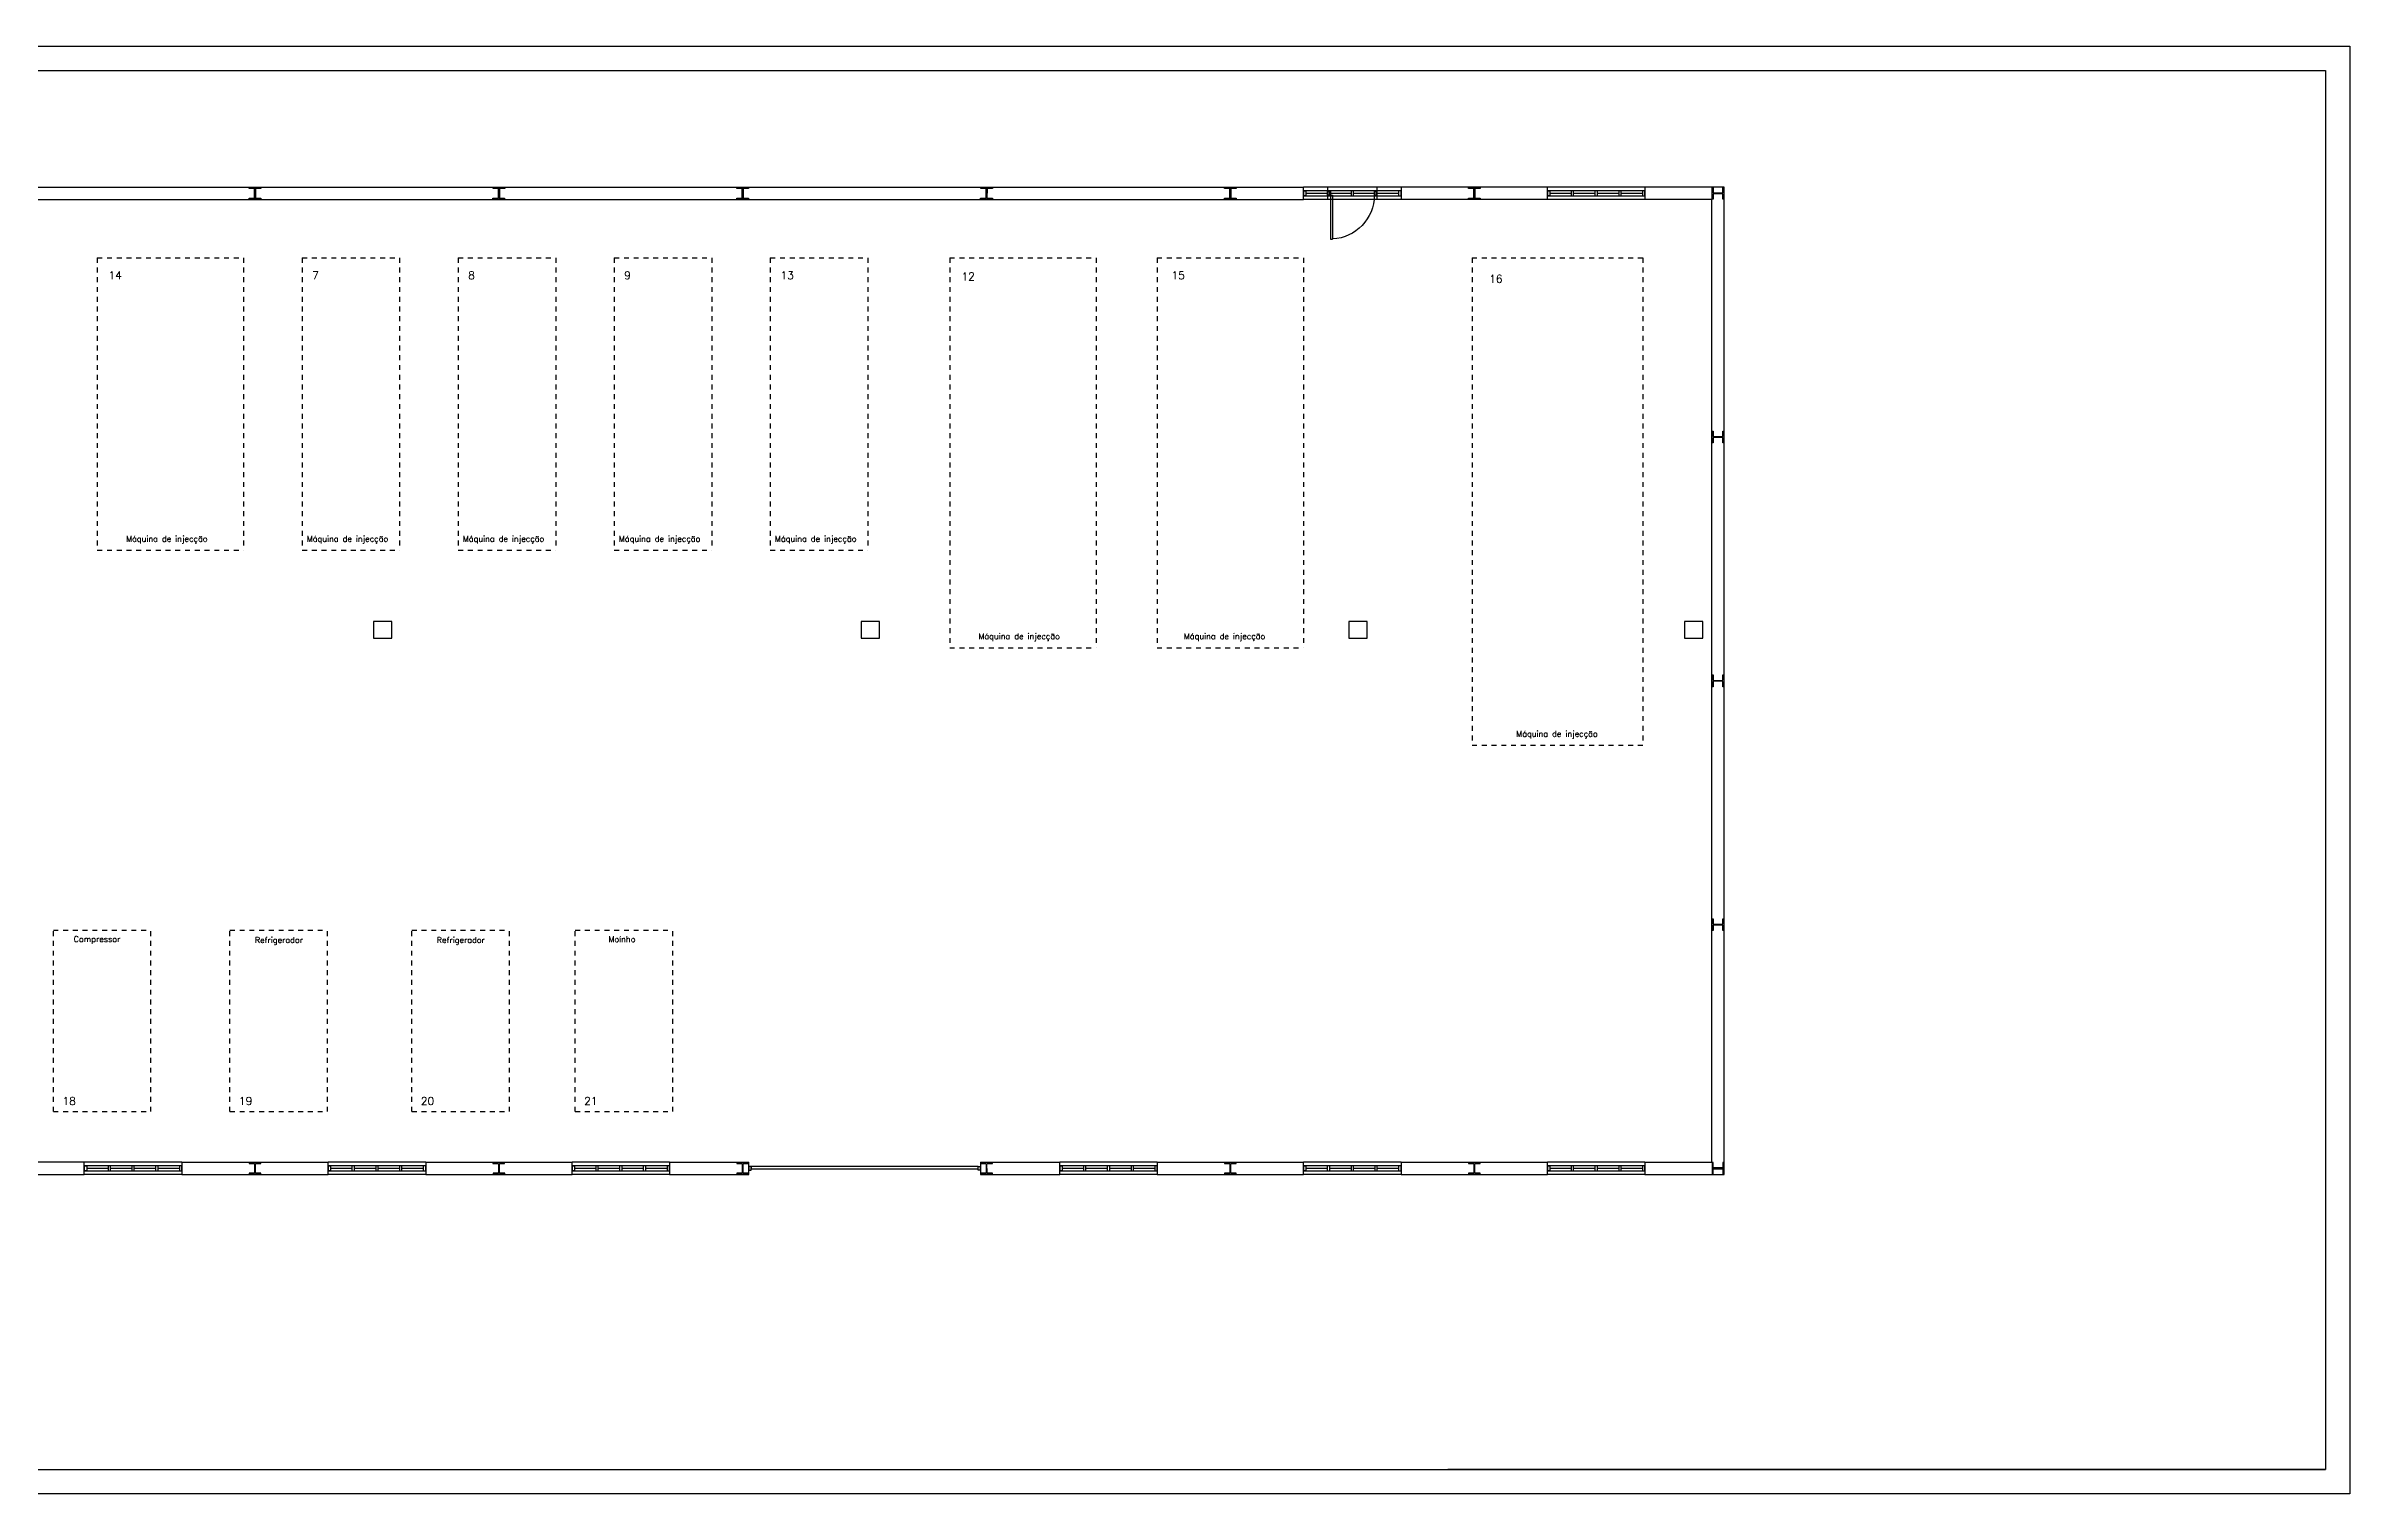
# Model space of a CAD drawing. Extents: x -3.6 to 91.9, y 0 to 29.7.
# Drawn here: x 44.68 to 91.92, y 0 to 29.7 of the extents above; entities that cross this region are included whole.
import ezdxf

# ---------------------------------------------------------------- set-up
doc = ezdxf.new("R2010")
doc.units = 0
doc.header["$LTSCALE"] = 0.4
doc.header["$MEASUREMENT"] = 0
doc.linetypes.add('HIDDEN', pattern=[0.375, 0.25, -0.125])
doc.layers.get('0').update_dxf_attribs({"linetype": 'CONTINUOUS'})
doc.layers.add('PLANTA', color=9, linetype='CONTINUOUS')
doc.layers.add('TEXTOS', color=9, linetype='CONTINUOUS')
doc.styles.add('ROMANS8', font='romans8', dxfattribs={"height": 0.2})
doc.styles.get("Standard").update_dxf_attribs({"font": 'ITALICC', "height": 250})

# ---------------------------------------------------------------- blocks, each defined once
blk = doc.blocks.new('AUW01D3S')
at = {"color": 0}
for p, q in [((0, 0.5), (1, 0.5)), ((0, -0.5), (1, -0.5))]:
    blk.add_line(p, q, dxfattribs=at)
blk = doc.blocks.new('AUD18D1S')
at = {"color": 0}
for p, q in [((0, -0.5), (0, 0.5)), ((1, 0.5), (1, -0.5))]:
    blk.add_line(p, q, dxfattribs=at)
blk = doc.blocks.new('AUD19D1S')
at = {"color": 0}
for p, q in [((0, 0), (0, 0)), ((1, 0), (1, 0))]:
    blk.add_line(p, q, dxfattribs=at)
blk = doc.blocks.new('AUD37D1S')
at = {"color": 0, "linetype": 'ByBlock'}
for p, q in [((0, 0.5), (0, -0.5)), ((1, 0.5), (0, 0.5)), ((1, -0.5), (1, 0.5)), ((0, -0.5), (1, -0.5))]:
    blk.add_line(p, q, dxfattribs=at)
at = {"color": 0, "linetype": 'ByBlock', "flags": 3}
for p in [(1, 0.5), (1, 0), (1, -0.5)]:
    blk.add_attdef('JAMBPT', p, '', height=0.1, rotation=45, dxfattribs=at)
for p in [(1, 0.5), (1, 0)]:
    blk.add_attdef('JAMBPT', p, '', height=0.1, dxfattribs=at)
blk = doc.blocks.new('AUD40D1S')
at = {"color": 0, "linetype": 'ByBlock'}
for p, q in [((-0.5, 0.5), (-0.5, -0.5)), ((0.5, 0.5), (-0.5, 0.5)), ((0.5, -0.5), (0.5, 0.5)), ((-0.5, -0.5), (0.5, -0.5))]:
    blk.add_line(p, q, dxfattribs=at)
blk = doc.blocks.new('AUW01D1S')
at = {"color": 0}
blk.add_line((-0.5, 0), (0.5, 0), dxfattribs=at)
blk = doc.blocks.new('AUD41D1S')
at = {"color": 0, "linetype": 'ByBlock'}
for p, q in [((-0.5, 0.5), (-0.5, -0.5)), ((0.5, -0.5), (0.5, 0.5))]:
    blk.add_line(p, q, dxfattribs=at)
blk = doc.blocks.new('AUD10D1S')
at = {"color": 0}
for p, q in [((0, 0), (0, -1)), ((1, 0), (0, 0)), ((1, -1), (1, 0)), ((0, -1), (1, -1))]:
    blk.add_line(p, q, dxfattribs=at)
blk = doc.blocks.new('AUD29D1S')
at = {"color": 0}
for p, q in [((-0.499999, 0.999997), (-0.451388, 0.999997)), ((-0.499999, 0), (-0.499999, 0.999997)), ((-0.451388, 0), (-0.451388, 0.999997)), ((-0.499999, 0), (-0.451388, 0))]:
    blk.add_line(p, q, dxfattribs=at)
blk.add_arc((-0.499999, 0), 0.999997, 0, 87.21369, dxfattribs=at)

msp = doc.modelspace()

# ---------------------------------------------------------------- linework, layer by layer
at = {"color": 5}
for p, q in [((-3.584, 29.7), (91.923, 29.7)), ((91.923, 29.7), (91.923, 0)), ((91.923, 0), (-3.584, 0))]:
    msp.add_line(p, q, dxfattribs=at)
at = {"color": 1}
for p, q in [((-1.084, 29.2), (91.423, 29.2)), ((91.423, 29.2), (91.423, 0.5)), ((91.423, 4.75), (91.423, 3.05)), ((91.423, 3.05), (91.423, 1.775)), ((91.423, 1.775), (91.423, 0.5)), ((-1.084, 0.5), (91.423, 0.5)), ((91.423, 0.5), (73.423, 0.5))]:
    msp.add_line(p, q, dxfattribs=at)
at = {"layer": 'PLANTA'}
for p, q in [((14.742, 26.804), (70.467, 26.804)), ((14.742, 26.554), (70.467, 26.554)), ((75.467, 26.804), (72.467, 26.804)), ((75.467, 26.554), (72.467, 26.554)), ((79.092, 26.804), (77.467, 26.804)), ((78.842, 26.554), (77.467, 26.554)), ((78.842, 6.804), (78.842, 26.554)), ((79.092, 6.554), (79.092, 26.804)), ((45.467, 6.804), (43.842, 6.804)), ((47.467, 6.804), (50.467, 6.804)), ((52.467, 6.804), (55.467, 6.804)), ((57.467, 6.804), (59.092, 6.804)), ((63.842, 6.804), (65.467, 6.804)), ((67.467, 6.804), (70.467, 6.804)), ((72.467, 6.804), (75.467, 6.804)), ((77.467, 6.804), (78.842, 6.804)), ((43.842, 6.554), (45.467, 6.554)), ((47.467, 6.554), (50.467, 6.554)), ((52.467, 6.554), (55.467, 6.554)), ((57.467, 6.554), (59.092, 6.554)), ((63.842, 6.554), (65.467, 6.554)), ((67.467, 6.554), (70.467, 6.554)), ((72.467, 6.554), (75.467, 6.554)), ((77.467, 6.554), (79.092, 6.554))]:
    msp.add_line(p, q, dxfattribs=at)
at = {"layer": 'PLANTA', "color": 8, "linetype": 'HIDDEN'}
for p, q in [((45.733, 25.356, 2.7), (48.733, 25.356, 2.7)), ((45.733, 25.356, 2.7), (45.733, 19.356, 2.7)), ((48.733, 25.356, 2.7), (48.733, 19.356, 2.7)), ((49.933, 25.356, 2.7), (49.933, 19.356, 2.7)), ((49.933, 25.356, 2.7), (51.933, 25.356, 2.7)), ((51.933, 25.356, 2.7), (51.933, 19.356, 2.7)), ((53.133, 25.356, 2.7), (55.133, 25.356, 2.7)), ((53.133, 25.356, 2.7), (53.133, 19.356, 2.7)), ((55.133, 25.356, 2.7), (55.133, 19.356, 2.7)), ((56.333, 25.356, 2.7), (56.333, 19.356, 2.7)), ((56.333, 25.356, 2.7), (58.333, 25.356, 2.7)), ((58.333, 25.356, 2.7), (58.333, 19.356, 2.7)), ((59.533, 25.356, 2.7), (61.533, 25.356, 2.7)), ((59.533, 25.356, 2.7), (59.533, 19.356, 2.7)), ((61.533, 25.356, 2.7), (61.533, 19.356, 2.7)), ((63.213, 25.356, 2.7), (66.213, 25.356, 2.7)), ((63.213, 25.356, 2.7), (63.213, 17.356, 2.7)), ((66.213, 25.356, 2.7), (66.213, 17.356, 2.7)), ((67.463, 25.356, 2.7), (67.463, 17.356, 2.7)), ((67.463, 25.356, 2.7), (70.463, 25.356, 2.7)), ((70.463, 25.356, 2.7), (70.463, 17.356, 2.7)), ((73.923, 25.356, 2.7), (77.423, 25.356, 2.7)), ((73.923, 25.356, 2.7), (73.923, 15.356, 2.7)), ((77.423, 25.356, 2.7), (77.423, 15.356, 2.7)), ((45.733, 19.356, 2.7), (48.733, 19.356, 2.7)), ((49.933, 19.356, 2.7), (51.933, 19.356, 2.7)), ((53.133, 19.356, 2.7), (55.133, 19.356, 2.7)), ((56.333, 19.356, 2.7), (58.333, 19.356, 2.7)), ((59.533, 19.356, 2.7), (61.533, 19.356, 2.7)), ((63.213, 17.356, 2.7), (66.213, 17.356, 2.7)), ((67.463, 17.356, 2.7), (70.463, 17.356, 2.7)), ((73.923, 15.356, 2.7), (77.423, 15.356, 2.7)), ((44.833, 7.843, 2.7), (44.833, 11.563, 2.7)), ((44.833, 11.563, 2.7), (46.833, 11.563, 2.7)), ((46.833, 7.843, 2.7), (46.833, 11.563, 2.7)), ((48.453, 11.563, 2.7), (50.453, 11.563, 2.7)), ((48.453, 7.843, 2.7), (48.453, 11.563, 2.7)), ((50.453, 7.843, 2.7), (50.453, 11.563, 2.7)), ((52.183, 11.563, 2.7), (54.183, 11.563, 2.7)), ((52.183, 7.843, 2.7), (52.183, 11.563, 2.7)), ((54.183, 7.843, 2.7), (54.183, 11.563, 2.7)), ((55.533, 7.843, 2.7), (55.533, 11.563, 2.7)), ((55.533, 11.563, 2.7), (57.533, 11.563, 2.7)), ((57.533, 7.843, 2.7), (57.533, 11.563, 2.7)), ((44.833, 7.843, 2.7), (46.833, 7.843, 2.7)), ((48.453, 7.843, 2.7), (50.453, 7.843, 2.7)), ((52.183, 7.843, 2.7), (54.183, 7.843, 2.7)), ((55.533, 7.843, 2.7), (57.533, 7.843, 2.7))]:
    msp.add_line(p, q, dxfattribs=at)
at = {"layer": 'PLANTA'}
for points in [[(49.087, 26.799), (49.087, 26.779), (48.987, 26.779, 0.414214), (48.977, 26.769), (48.977, 26.589, 0.414214), (48.987, 26.579), (49.087, 26.579), (49.087, 26.559), (48.847, 26.559), (48.847, 26.579), (48.947, 26.579, 0.414214), (48.957, 26.589), (48.957, 26.769, 0.414214), (48.947, 26.779), (48.847, 26.779), (48.847, 26.799)], [(54.088, 26.799), (54.087, 26.779), (53.987, 26.779, 0.414214), (53.977, 26.769), (53.977, 26.589, 0.414214), (53.986, 26.579), (54.086, 26.579), (54.086, 26.559), (53.846, 26.56), (53.846, 26.58), (53.946, 26.58, 0.414214), (53.957, 26.589), (53.957, 26.769, 0.414214), (53.947, 26.78), (53.847, 26.78), (53.848, 26.8)], [(59.087, 26.799), (59.087, 26.779), (58.987, 26.779, 0.414214), (58.977, 26.769), (58.977, 26.589, 0.414214), (58.987, 26.579), (59.087, 26.579), (59.087, 26.559), (58.847, 26.559), (58.847, 26.579), (58.947, 26.579, 0.414214), (58.957, 26.589), (58.957, 26.769, 0.414214), (58.947, 26.779), (58.847, 26.779), (58.847, 26.799)], [(64.088, 26.798), (64.088, 26.778), (63.988, 26.779, 0.414214), (63.978, 26.769), (63.976, 26.589, 0.414214), (63.986, 26.579), (64.086, 26.578), (64.086, 26.558), (63.846, 26.56), (63.846, 26.58), (63.946, 26.58, 0.414214), (63.956, 26.59), (63.958, 26.77, 0.414214), (63.948, 26.78), (63.848, 26.78), (63.848, 26.8)], [(69.087, 26.799), (69.087, 26.779), (68.987, 26.779, 0.414214), (68.977, 26.769), (68.977, 26.589, 0.414214), (68.987, 26.579), (69.087, 26.579), (69.087, 26.559), (68.847, 26.559), (68.847, 26.579), (68.947, 26.579, 0.414214), (68.957, 26.589), (68.957, 26.769, 0.414214), (68.947, 26.779), (68.847, 26.779), (68.847, 26.799)], [(74.087, 26.799), (74.087, 26.779), (73.987, 26.779, 0.414214), (73.977, 26.769), (73.977, 26.589, 0.414214), (73.987, 26.579), (74.087, 26.579), (74.087, 26.559), (73.847, 26.559), (73.847, 26.579), (73.947, 26.579, 0.414214), (73.957, 26.589), (73.957, 26.769, 0.414214), (73.947, 26.779), (73.847, 26.779), (73.847, 26.799)], [(79.087, 26.559), (79.067, 26.559), (79.067, 26.659, 0.414214), (79.057, 26.669), (78.877, 26.669, 0.414214), (78.867, 26.659), (78.867, 26.559), (78.847, 26.559), (78.847, 26.799), (78.867, 26.799), (78.867, 26.699, 0.414214), (78.877, 26.689), (79.057, 26.689, 0.414214), (79.067, 26.699), (79.067, 26.799), (79.087, 26.799)], [(79.087, 21.559), (79.067, 21.559), (79.067, 21.659, 0.414214), (79.057, 21.669), (78.877, 21.669, 0.414214), (78.867, 21.659), (78.867, 21.559), (78.847, 21.559), (78.847, 21.799), (78.867, 21.799), (78.867, 21.699, 0.414214), (78.877, 21.689), (79.057, 21.689, 0.414214), (79.067, 21.699), (79.067, 21.799), (79.087, 21.799)], [(79.087, 16.559), (79.067, 16.559), (79.067, 16.659, 0.414214), (79.057, 16.669), (78.877, 16.669, 0.414214), (78.867, 16.659), (78.867, 16.559), (78.847, 16.559), (78.847, 16.799), (78.867, 16.799), (78.867, 16.699, 0.414214), (78.877, 16.689), (79.057, 16.689, 0.414214), (79.067, 16.699), (79.067, 16.799), (79.087, 16.799)], [(79.087, 11.559), (79.067, 11.559), (79.067, 11.659, 0.414214), (79.057, 11.669), (78.877, 11.669, 0.414214), (78.867, 11.659), (78.867, 11.559), (78.847, 11.559), (78.847, 11.799), (78.867, 11.799), (78.867, 11.699, 0.414214), (78.877, 11.689), (79.057, 11.689, 0.414214), (79.067, 11.699), (79.067, 11.799), (79.087, 11.799)], [(49.087, 6.559), (49.087, 6.579), (48.987, 6.579, -0.414214), (48.977, 6.589), (48.977, 6.769, -0.414214), (48.987, 6.779), (49.087, 6.779), (49.087, 6.799), (48.847, 6.799), (48.847, 6.779), (48.947, 6.779, -0.414214), (48.957, 6.769), (48.957, 6.589, -0.414214), (48.947, 6.579), (48.847, 6.579), (48.847, 6.559)], [(54.088, 6.56), (54.087, 6.58), (53.987, 6.58, -0.414214), (53.977, 6.589), (53.977, 6.769, -0.414214), (53.986, 6.78), (54.086, 6.78), (54.086, 6.8), (53.846, 6.799), (53.846, 6.779), (53.946, 6.779, -0.414214), (53.957, 6.769), (53.957, 6.589, -0.414214), (53.947, 6.579), (53.847, 6.579), (53.848, 6.559)], [(59.087, 6.559), (59.087, 6.579), (58.987, 6.579, -0.414214), (58.977, 6.589), (58.977, 6.769, -0.414214), (58.987, 6.779), (59.087, 6.779), (59.087, 6.799), (58.847, 6.799), (58.847, 6.779), (58.947, 6.779, -0.414214), (58.957, 6.769), (58.957, 6.589, -0.414214), (58.947, 6.579), (58.847, 6.579), (58.847, 6.559)], [(64.088, 6.56), (64.088, 6.58), (63.988, 6.58, -0.414214), (63.978, 6.59), (63.976, 6.77, -0.414214), (63.986, 6.78), (64.086, 6.78), (64.086, 6.8), (63.846, 6.798), (63.846, 6.778), (63.946, 6.779, -0.414214), (63.956, 6.769), (63.958, 6.589, -0.414214), (63.948, 6.579), (63.848, 6.578), (63.848, 6.558)], [(69.087, 6.559), (69.087, 6.579), (68.987, 6.579, -0.414214), (68.977, 6.589), (68.977, 6.769, -0.414214), (68.987, 6.779), (69.087, 6.779), (69.087, 6.799), (68.847, 6.799), (68.847, 6.779), (68.947, 6.779, -0.414214), (68.957, 6.769), (68.957, 6.589, -0.414214), (68.947, 6.579), (68.847, 6.579), (68.847, 6.559)], [(74.087, 6.559), (74.087, 6.579), (73.987, 6.579, -0.414214), (73.977, 6.589), (73.977, 6.769, -0.414214), (73.987, 6.779), (74.087, 6.779), (74.087, 6.799), (73.847, 6.799), (73.847, 6.779), (73.947, 6.779, -0.414214), (73.957, 6.769), (73.957, 6.589, -0.414214), (73.947, 6.579), (73.847, 6.579), (73.847, 6.559)], [(79.087, 6.799), (79.067, 6.799), (79.067, 6.699, -0.414214), (79.057, 6.689), (78.877, 6.689, -0.414214), (78.867, 6.699), (78.867, 6.799), (78.847, 6.799), (78.847, 6.559), (78.867, 6.559), (78.867, 6.659, -0.414214), (78.877, 6.669), (79.057, 6.669, -0.414214), (79.067, 6.659), (79.067, 6.559), (79.087, 6.559)]]:
    msp.add_lwpolyline(points, format="xyb", close=True, dxfattribs=at)
at = {"layer": 'PLANTA', "elevation": 2.7}
for points in [[(51.398, 17.551), (51.771, 17.551), (51.771, 17.896), (51.398, 17.896)], [(61.398, 17.551), (61.771, 17.551), (61.771, 17.896), (61.398, 17.896)], [(71.398, 17.551), (71.771, 17.551), (71.771, 17.896), (71.398, 17.896)], [(78.28, 17.551), (78.653, 17.551), (78.653, 17.896), (78.28, 17.896)]]:
    msp.add_lwpolyline(points, close=True, dxfattribs=at)

# ---------------------------------------------------------------- block references
at = {"layer": 'PLANTA'}
for name, p, xscale, yscale, zscale, rotation in [('AUW01D3S', (72.467, 26.679), 2, 0.25, 4, 180), ('AUD37D1S', (70.467, 26.679), -0.05000000000000004, 0.1000000000000014, 0.9, 180), ('AUD40D1S', (71.467, 26.679), 2, 0.1000000000000014, 0.05, 180), ('AUD40D1S', (71.467, 26.679), 2, 0.1000000000000014, -0.05, 180), ('AUW01D1S', (70.736, 26.679), 0.4375, 0.001000000000001222, 0.9, 180), ('AUD37D1S', (71.004, 26.679), 0.05000000000000004, 0.1000000000000014, 0.9, 180), ('AUD37D1S', (70.967, 26.679), -0.05000000000000004, 0.07499999999999929, 2.05, 180), ('AUW01D1S', (71.223, 26.679), 0.4375, 0.001000000000001222, 0.9, 180), ('AUD29D1S', (71.467, 26.642), -0.9, 0.8999999999999986, 2.05, 180.0000000000002), ('AUD37D1S', (71.492, 26.679), 0.05000000000000004, 0.1000000000000014, 0.9, 180), ('AUW01D1S', (71.711, 26.679), 0.4375, 0.001000000000001222, 0.9, 180), ('AUD37D1S', (71.967, 26.679), 0.05000000000000004, 0.07499999999999929, 2.05, 180), ('AUD37D1S', (71.979, 26.679), 0.05000000000000004, 0.1000000000000014, 0.9, 180), ('AUW01D1S', (72.198, 26.679), 0.4375, 0.001000000000001222, 0.9, 180), ('AUD37D1S', (72.467, 26.679), 0.05000000000000004, 0.1000000000000014, 0.9, 180), ('AUW01D3S', (77.467, 26.679), 2, 0.25, 4, 180), ('AUD37D1S', (75.467, 26.679), -0.05000000000000004, 0.1000000000000014, 0.9, 180), ('AUD40D1S', (76.467, 26.679), 2, 0.1000000000000014, 0.05, 180), ('AUD40D1S', (76.467, 26.679), 2, 0.1000000000000014, -0.05, 180), ('AUW01D1S', (75.736, 26.679), 0.4375, 0.001000000000001222, 0.9, 180), ('AUD37D1S', (76.004, 26.679), 0.05000000000000004, 0.1000000000000014, 0.9, 180), ('AUW01D1S', (76.223, 26.679), 0.4375, 0.001000000000001222, 0.9, 180), ('AUD37D1S', (76.492, 26.679), 0.05000000000000004, 0.1000000000000014, 0.9, 180), ('AUW01D1S', (76.711, 26.679), 0.4375, 0.001000000000001222, 0.9, 180), ('AUD37D1S', (76.979, 26.679), 0.05000000000000004, 0.1000000000000014, 0.9, 180), ('AUW01D1S', (77.198, 26.679), 0.4375, 0.001000000000001222, 0.9, 180), ('AUD37D1S', (77.467, 26.679), 0.05000000000000004, 0.1000000000000014, 0.9, 180), ('AUW01D3S', (47.467, 6.679), 2, 0.2499999999999964, 4, 180), ('AUD37D1S', (45.467, 6.679), -0.05000000000000004, 0.1000000000000014, 0.9, 180), ('AUD40D1S', (46.467, 6.679), 2, 0.1000000000000014, 0.05, 180), ('AUD40D1S', (46.467, 6.679), 2, 0.1000000000000014, -0.05, 180), ('AUW01D1S', (45.736, 6.679), 0.4375, 0.001000000000001222, 0.9, 180), ('AUD37D1S', (46.004, 6.679), 0.05000000000000004, 0.1000000000000014, 0.9, 180), ('AUW01D1S', (46.223, 6.679), 0.4375, 0.001000000000001222, 0.9, 180), ('AUD37D1S', (46.492, 6.679), 0.05000000000000004, 0.1000000000000014, 0.9, 180), ('AUW01D1S', (46.711, 6.679), 0.4375, 0.001000000000001222, 0.9, 180), ('AUD37D1S', (46.979, 6.679), 0.05000000000000004, 0.1000000000000014, 0.9, 180), ('AUW01D1S', (47.198, 6.679), 0.4375, 0.001000000000001222, 0.9, 180), ('AUD37D1S', (47.467, 6.679), 0.05000000000000004, 0.1000000000000014, 0.9, 180), ('AUW01D3S', (52.467, 6.679), 2, 0.25, 4, 180), ('AUD37D1S', (50.467, 6.679), -0.05000000000000004, 0.1000000000000014, 0.9, 180), ('AUD40D1S', (51.467, 6.679), 2, 0.1000000000000014, 0.05, 180), ('AUD40D1S', (51.467, 6.679), 2, 0.1000000000000014, -0.05, 180), ('AUW01D1S', (50.736, 6.679), 0.4375, 0.001000000000001222, 0.9, 180), ('AUD37D1S', (51.004, 6.679), 0.05000000000000004, 0.1000000000000014, 0.9, 180), ('AUW01D1S', (51.223, 6.679), 0.4375, 0.001000000000001222, 0.9, 180), ('AUD37D1S', (51.492, 6.679), 0.05000000000000004, 0.1000000000000014, 0.9, 180), ('AUW01D1S', (51.711, 6.679), 0.4375, 0.001000000000001222, 0.9, 180), ('AUD37D1S', (51.979, 6.679), 0.05000000000000004, 0.1000000000000014, 0.9, 180), ('AUW01D1S', (52.198, 6.679), 0.4375, 0.001000000000001222, 0.9, 180), ('AUD37D1S', (52.467, 6.679), 0.05000000000000004, 0.1000000000000014, 0.9, 180), ('AUW01D3S', (57.467, 6.679), 2, 0.25, 4, 180), ('AUD37D1S', (55.467, 6.679), -0.05000000000000004, 0.1000000000000014, 0.9, 180), ('AUD40D1S', (56.467, 6.679), 2, 0.1000000000000014, 0.05, 180), ('AUD40D1S', (56.467, 6.679), 2, 0.1000000000000014, -0.05, 180), ('AUW01D1S', (55.736, 6.679), 0.4375, 0.001000000000001222, 0.9, 180), ('AUD37D1S', (56.004, 6.679), 0.05000000000000004, 0.1000000000000014, 0.9, 180), ('AUW01D1S', (56.223, 6.679), 0.4375, 0.001000000000001222, 0.9, 180), ('AUD37D1S', (56.492, 6.679), 0.05000000000000004, 0.1000000000000014, 0.9, 180), ('AUW01D1S', (56.711, 6.679), 0.4375, 0.001000000000001222, 0.9, 180), ('AUD37D1S', (56.979, 6.679), 0.05000000000000004, 0.1000000000000014, 0.9, 180), ('AUW01D1S', (57.198, 6.679), 0.4375, 0.001000000000001222, 0.9, 180), ('AUD37D1S', (57.467, 6.679), 0.05000000000000004, 0.1000000000000014, 0.9, 180), ('AUW01D3S', (67.467, 6.679), 2, 0.25, 4, 180), ('AUD37D1S', (65.467, 6.679), -0.05000000000000004, 0.1000000000000014, 0.9, 180), ('AUD40D1S', (66.467, 6.679), 2, 0.1000000000000014, 0.05, 180), ('AUD40D1S', (66.467, 6.679), 2, 0.1000000000000014, -0.05, 180), ('AUW01D1S', (65.736, 6.679), 0.4375, 0.001000000000001222, 0.9, 180), ('AUD37D1S', (66.004, 6.679), 0.05000000000000004, 0.1000000000000014, 0.9, 180), ('AUW01D1S', (66.223, 6.679), 0.4375, 0.001000000000001222, 0.9, 180), ('AUD37D1S', (66.492, 6.679), 0.05000000000000004, 0.1000000000000014, 0.9, 180), ('AUW01D1S', (66.711, 6.679), 0.4375, 0.001000000000001222, 0.9, 180), ('AUD37D1S', (66.979, 6.679), 0.05000000000000004, 0.1000000000000014, 0.9, 180), ('AUW01D1S', (67.198, 6.679), 0.4375, 0.001000000000001222, 0.9, 180), ('AUD37D1S', (67.467, 6.679), 0.05000000000000004, 0.1000000000000014, 0.9, 180), ('AUW01D3S', (72.467, 6.679), 2, 0.25, 4, 180), ('AUD37D1S', (70.467, 6.679), -0.05000000000000004, 0.1000000000000014, 0.9, 180), ('AUD40D1S', (71.467, 6.679), 2, 0.1000000000000014, 0.05, 180), ('AUD40D1S', (71.467, 6.679), 2, 0.1000000000000014, -0.05, 180), ('AUW01D1S', (70.736, 6.679), 0.4375, 0.001000000000001222, 0.9, 180), ('AUD37D1S', (71.004, 6.679), 0.05000000000000004, 0.1000000000000014, 0.9, 180), ('AUW01D1S', (71.223, 6.679), 0.4375, 0.001000000000001222, 0.9, 180), ('AUD37D1S', (71.492, 6.679), 0.05000000000000004, 0.1000000000000014, 0.9, 180), ('AUW01D1S', (71.711, 6.679), 0.4375, 0.001000000000001222, 0.9, 180), ('AUD37D1S', (71.979, 6.679), 0.05000000000000004, 0.1000000000000014, 0.9, 180), ('AUW01D1S', (72.198, 6.679), 0.4375, 0.001000000000001222, 0.9, 180), ('AUD37D1S', (72.467, 6.679), 0.05000000000000004, 0.1000000000000014, 0.9, 180), ('AUW01D3S', (77.467, 6.679), 2, 0.25, 4, 180), ('AUD37D1S', (75.467, 6.679), -0.05000000000000004, 0.1000000000000014, 0.9, 180), ('AUD40D1S', (76.467, 6.679), 2, 0.1000000000000014, 0.05, 180), ('AUD40D1S', (76.467, 6.679), 2, 0.1000000000000014, -0.05, 180), ('AUW01D1S', (75.736, 6.679), 0.4375, 0.001000000000001222, 0.9, 180), ('AUD37D1S', (76.004, 6.679), 0.05000000000000004, 0.1000000000000014, 0.9, 180), ('AUW01D1S', (76.223, 6.679), 0.4375, 0.001000000000001222, 0.9, 180), ('AUD37D1S', (76.492, 6.679), 0.05000000000000004, 0.1000000000000014, 0.9, 180), ('AUW01D1S', (76.711, 6.679), 0.4375, 0.001000000000001222, 0.9, 180), ('AUD37D1S', (76.979, 6.679), 0.05000000000000004, 0.1000000000000014, 0.9, 180), ('AUW01D1S', (77.198, 6.679), 0.4375, 0.001000000000001222, 0.9, 180), ('AUD37D1S', (77.467, 6.679), 0.05000000000000004, 0.1000000000000014, 0.9, 180)]:
    msp.add_blockref(name, p, dxfattribs=dict(at, xscale=xscale, yscale=yscale, zscale=zscale, rotation=rotation))
at = {"layer": 'PLANTA', "xscale": 2, "rotation": 180}
for name, p, yscale in [('AUD18D1S', (72.467, 26.679), 0.25), ('AUD19D1S', (72.467, 26.679), 0.25), ('AUD18D1S', (77.467, 26.679), 0.25), ('AUD19D1S', (77.467, 26.679), 0.25), ('AUD18D1S', (47.467, 6.679), 0.2499999999999964), ('AUD19D1S', (47.467, 6.679), 0.2499999999999964), ('AUD18D1S', (52.467, 6.679), 0.25), ('AUD19D1S', (52.467, 6.679), 0.25), ('AUD18D1S', (57.467, 6.679), 0.25), ('AUD19D1S', (57.467, 6.679), 0.25), ('AUD18D1S', (67.467, 6.679), 0.25), ('AUD19D1S', (67.467, 6.679), 0.25), ('AUD18D1S', (72.467, 6.679), 0.25), ('AUD19D1S', (72.467, 6.679), 0.25), ('AUD18D1S', (77.467, 6.679), 0.25), ('AUD19D1S', (77.467, 6.679), 0.25)]:
    msp.add_blockref(name, p, dxfattribs=dict(at, yscale=yscale))
at = {"layer": 'PLANTA', "rotation": 180.0000000000002}
for name, p, yscale, zscale in [('AUD18D1S', (71.967, 26.679), 0.2499999999999929, 3.9), ('AUD41D1S', (71.467, 26.679), 0.07499999999999929, -0.05), ('AUD19D1S', (71.967, 26.679), 0.2499999999999929, 2.1)]:
    msp.add_blockref(name, p, dxfattribs=dict(at, yscale=yscale, zscale=zscale))
at = {"layer": 'PLANTA'}
for name, p, xscale, yscale, zscale in [('AUD18D1S', (59.092, 6.679), 4.75, 0.25, 1.5), ('AUD37D1S', (59.092, 6.679), 0.05000000000000004, 0.07499999999999929, 4.45), ('AUD41D1S', (61.467, 6.679), 4.75, 0.07499999999999929, -0.05), ('AUD19D1S', (59.092, 6.679), 4.75, 0.25, 4.5), ('AUD10D1S', (59.142, 6.717), 4.65, 0.05000000000000071, 4.45), ('AUD37D1S', (63.842, 6.679), -0.05000000000000004, 0.07499999999999929, 4.45)]:
    msp.add_blockref(name, p, dxfattribs=dict(at, xscale=xscale, yscale=yscale, zscale=zscale))

# ---------------------------------------------------------------- texts
at = {"layer": 'TEXTOS', "color": 8, "style": 'ROMANS8'}
for s, height, p in [('14', 0.16, (45.964, 24.917, 2.7)), ('7', 0.16, (50.139, 24.917, 2.7)), ('8', 0.16, (53.339, 24.917, 2.7)), ('9', 0.16, (56.539, 24.917, 2.7)), ('13', 0.16, (59.739, 24.917, 2.7)), ('12', 0.16, (63.455, 24.894, 2.7)), ('15', 0.16, (67.756, 24.917, 2.7)), ('16', 0.16, (74.273, 24.845, 2.7)), ('Máquina de injecção', 0.12, (46.323, 19.533, 2.7)), ('Máquina de injecção', 0.12, (50.028, 19.533, 2.7)), ('Máquina de injecção', 0.12, (53.228, 19.533, 2.7)), ('Máquina de injecção', 0.12, (56.428, 19.533, 2.7)), ('Máquina de injecção', 0.12, (59.628, 19.533, 2.7)), ('Máquina de injecção', 0.12, (63.8, 17.533, 2.7)), ('Máquina de injecção', 0.12, (68.012, 17.533, 2.7)), ('Máquina de injecção', 0.12, (74.828, 15.533, 2.7)), ('Compressor', 0.12, (45.249, 11.322, 2.7)), ('Refrigerador', 0.12, (48.963, 11.303, 2.7)), ('Refrigerador', 0.12, (52.693, 11.303, 2.7)), ('Moínho', 0.12, (56.212, 11.32, 2.7)), ('18', 0.16, (45.018, 7.979, 2.7)), ('19', 0.16, (48.638, 7.979, 2.7)), ('20', 0.16, (52.368, 7.979, 2.7)), ('21', 0.16, (55.718, 7.979, 2.7))]:
    msp.add_text(s, height=height, dxfattribs=at).set_placement(p)

doc.saveas('drawing.dxf')
